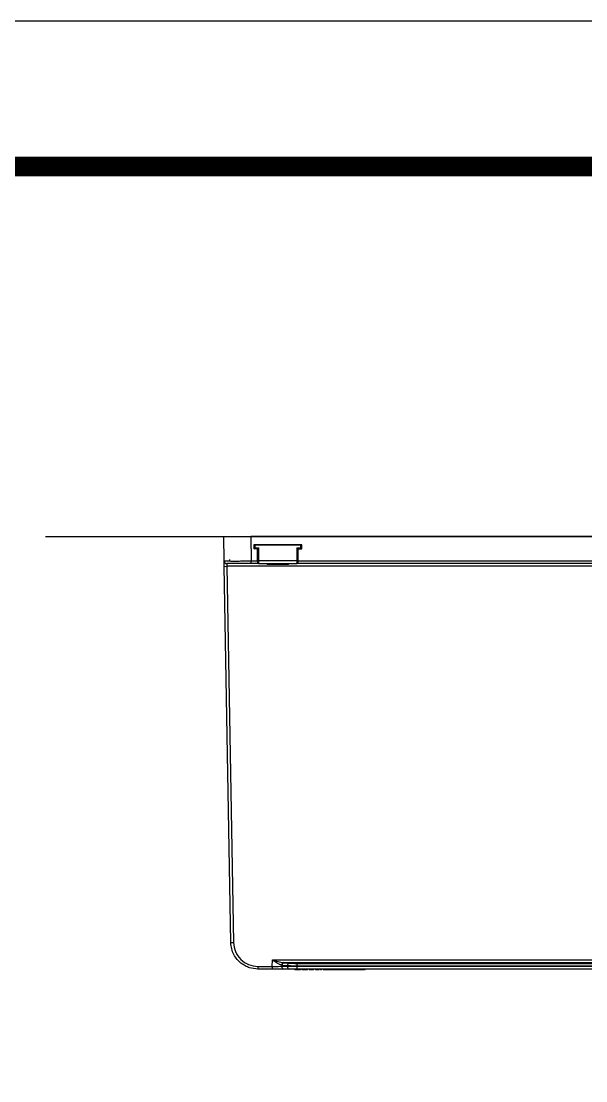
# Model space of a CAD drawing. Extents: x -2463 to 697, y 0 to 2315.
# Drawn here: x -1989.1 to -1780.1, y 1923 to 2315 of the extents above; entities that cross this region are included whole.
import ezdxf

# ---------------------------------------------------------------- set-up
doc = ezdxf.new("R2010")
doc.units = 0
doc.header["$LTSCALE"] = 10
doc.header["$MEASUREMENT"] = 0
doc.layers.get('0').update_dxf_attribs({"linetype": 'CONTINUOUS'})

msp = doc.modelspace()

# ---------------------------------------------------------------- linework, layer by layer
at = {"ltscale": 0.5}
msp.add_line((-1980.13, 2124.32), (-500.29, 2124.32), dxfattribs=at)
at = {"color": 7, "linetype": 'Continuous', "lineweight": 25}
for p, q in [((-1913.98, 2115.3), (-1914.14, 2124.32)), ((-1914.14, 2124.32), (-1904.14, 2124.32)), ((-1904.14, 2124.32), (-1903.98, 2115.3)), ((-1714.77, 2124.32), (-1904.14, 2124.32)), ((-1885.24, 2121.32), (-1903.04, 2121.32)), ((-1903.04, 2121.32), (-1903.04, 2119.77)), ((-1902.91, 2120.11), (-1902.94, 2121.32)), ((-1902.64, 2121.32), (-1902.61, 2120.11)), ((-1902.64, 2121.32), (-1885.64, 2121.32)), ((-1885.66, 2120.11), (-1885.64, 2121.32)), ((-1885.34, 2121.32), (-1885.36, 2120.11)), ((-1885.24, 2119.77), (-1885.24, 2121.32)), ((-1901.64, 2119.77), (-1903.04, 2119.77)), ((-1902.61, 2120.11), (-1901.21, 2120.11)), ((-1902.61, 2119.82), (-1902.61, 2120.11)), ((-1901.51, 2119.82), (-1902.61, 2119.82)), ((-1902.04, 2119.82), (-1902.04, 2119.77)), ((-1901.64, 2119.82), (-1901.64, 2119.77)), ((-1901.64, 2115.3), (-1901.64, 2119.77)), ((-1901.51, 2119.82), (-1901.43, 2115.3)), ((-1901.13, 2115.3), (-1901.21, 2120.11)), ((-1887.06, 2120.11), (-1887.14, 2115.3)), ((-1887.06, 2120.11), (-1885.66, 2120.11)), ((-1886.84, 2115.3), (-1886.76, 2119.82)), ((-1885.66, 2119.82), (-1886.76, 2119.82)), ((-1886.64, 2119.82), (-1886.64, 2119.77)), ((-1886.64, 2115.3), (-1886.64, 2119.77)), ((-1886.64, 2119.77), (-1885.24, 2119.77)), ((-1886.24, 2119.77), (-1886.24, 2119.82)), ((-1885.66, 2120.11), (-1885.66, 2119.82)), ((-1911.51, 1974.14), (-1913.94, 2113.34)), ((-1912.94, 2113.34), (-1910.51, 1974.14)), ((-1696.39, 2113.34), (-1912.94, 2113.34)), ((-1903.98, 2115.3), (-1901.64, 2115.3)), ((-1903.98, 2114.32), (-1903.98, 2115.3)), ((-1901.64, 2114.32), (-1903.98, 2114.32)), ((-1901.64, 2115.3), (-1901.64, 2114.32)), ((-1901.12, 2114.32), (-1901.64, 2114.32)), ((-1887.14, 2115.3), (-1901.13, 2115.3)), ((-1901.12, 2114.32), (-1887.15, 2114.32)), ((-1898.16, 2114.32), (-1898.16, 2114.22)), ((-1898.16, 2114.22), (-1898.14, 2114.22)), ((-1898.14, 2114.22), (-1898.14, 2114.32)), ((-1898.14, 2114.22), (-1897.74, 2114.22)), ((-1897.94, 2114.02), (-1897.96, 2114.02)), ((-1897.74, 2114.02), (-1897.94, 2114.02)), ((-1897.74, 2114.32), (-1897.74, 2114.22)), ((-1897.74, 2114.22), (-1890.54, 2114.22)), ((-1897.74, 2114.02), (-1897.74, 2114.22)), ((-1890.54, 2114.02), (-1897.74, 2114.02)), ((-1890.54, 2114.22), (-1890.54, 2114.32)), ((-1890.54, 2114.02), (-1890.54, 2114.22)), ((-1890.54, 2114.22), (-1890.14, 2114.22)), ((-1890.34, 2114.02), (-1890.54, 2114.02)), ((-1890.31, 2114.02), (-1890.34, 2114.02)), ((-1890.14, 2114.32), (-1890.14, 2114.22)), ((-1890.14, 2114.22), (-1890.11, 2114.22)), ((-1890.11, 2114.22), (-1890.11, 2114.32)), ((-1887.15, 2114.36), (-1887.15, 2114.32)), ((-1886.64, 2114.32), (-1887.15, 2114.32)), ((-1886.64, 2114.32), (-1886.64, 2115.3)), ((-1886.64, 2115.3), (-1696.39, 2115.3)), ((-1696.39, 2114.32), (-1886.64, 2114.32)), ((-1912.37, 2023.2), (-1912.37, 2023.2)), ((-1901.52, 1965.3), (-1896.19, 1965.3)), ((-1901.52, 1965.3), (-1901.52, 1964.32)), ((-1896.19, 1965.3), (-1896.15, 1967.69)), ((-1896.19, 1965.3), (-1896.19, 1964.32)), ((-1896.15, 1967.69), (-1698.64, 1967.69)), ((-1892.65, 1965.69), (-1892.65, 1965.32)), ((-1892.65, 1965.32), (-1890.6, 1965.32)), ((-1890.6, 1965.51), (-1892.54, 1965.68)), ((-1891.84, 1966.67), (-1889.89, 1966.5)), ((-1698.64, 1966.67), (-1891.84, 1966.67)), ((-1890.6, 1965.32), (-1890.6, 1965.51)), ((-1890.6, 1965.32), (-1887.06, 1965.32)), ((-1887.06, 1966.4), (-1887.06, 1965.4)), ((-1887.06, 1966.4), (-1698.64, 1966.4)), ((-1887.06, 1965.4), (-1887.06, 1965.32)), ((-1698.64, 1965.4), (-1887.06, 1965.4)), ((-1887.06, 1965.32), (-1887.06, 1964.32)), ((-1887.06, 1965.32), (-1698.64, 1965.32)), ((-1896.19, 1964.32), (-1901.52, 1964.32)), ((-1891.95, 1964.32), (-1896.19, 1964.32)), ((-1889.89, 1964.32), (-1891.95, 1964.32)), ((-1887.06, 1964.32), (-1889.89, 1964.32)), ((-1887.83, 1964.12), (-1887.83, 1964.02)), ((-1887.72, 1964.02), (-1887.72, 1964.12)), ((-1698.64, 1964.32), (-1887.06, 1964.32)), ((-1886.78, 1964.02), (-1886.78, 1964.12)), ((-1885.72, 1964.02), (-1885.72, 1964.12)), ((-1885.16, 1964.02), (-1885.16, 1964.12)), ((-1884.28, 1964.02), (-1884.28, 1964.12)), ((-1884.06, 1964.12), (-1884.28, 1964.12)), ((-1884.06, 1964.02), (-1884.28, 1964.02)), ((-1884.06, 1964.02), (-1884.06, 1964.12)), ((-1883.19, 1964.02), (-1883.19, 1964.12)), ((-1881.7, 1964.02), (-1881.7, 1964.12)), ((-1880.94, 1964.12), (-1881.7, 1964.12)), ((-1880.94, 1964.02), (-1881.7, 1964.02)), ((-1880.94, 1964.02), (-1880.94, 1964.12)), ((-1880.86, 1964.02), (-1880.86, 1964.12)), ((-1880.22, 1964.12), (-1880.22, 1964.02)), ((-1878.81, 1964.02), (-1878.81, 1964.12)), ((-1878.38, 1964.12), (-1878.38, 1964.02)), ((-1878.05, 1964.02), (-1878.05, 1964.12)), ((-1877.95, 1964.01), (-1877.95, 1964.13)), ((-1877.32, 1964.13), (-1877.32, 1964.01)), ((-1877.21, 1964.02), (-1877.21, 1964.12)), ((-1876.96, 1964.02), (-1876.96, 1964.12)), ((-1876.73, 1964.02), (-1876.73, 1964.12)), ((-1876.72, 1964.02), (-1876.72, 1964.12)), ((-1874.67, 1964.02), (-1874.67, 1964.12)), ((-1874.16, 1964.12), (-1874.67, 1964.12)), ((-1874.16, 1964.02), (-1874.67, 1964.02)), ((-1874.16, 1964.02), (-1874.16, 1964.12)), ((-1873.96, 1964.02), (-1873.96, 1964.12)), ((-1873.8, 1964.01), (-1873.8, 1964.13)), ((-1872.52, 1964.02), (-1872.52, 1964.12)), ((-1872.21, 1964.02), (-1872.21, 1964.12)), ((-1870.45, 1964.02), (-1870.45, 1964.12)), ((-1867.94, 1964.02), (-1867.94, 1964.12)), ((-1866.17, 1964.02), (-1866.17, 1964.12)), ((-1863.31, 1964.02), (-1863.31, 1964.12)), ((-1862.25, 1964.02), (-1862.25, 1964.12)), ((-1862.19, 1964.02), (-1862.19, 1964.12)), ((-1862.08, 1964.02), (-1862.08, 1964.12)), ((-1861.85, 1964.12), (-1862.08, 1964.12)), ((-1861.85, 1964.02), (-1862.08, 1964.02)), ((-1861.85, 1964.02), (-1861.85, 1964.12)), ((-1861.83, 1964.01), (-1861.83, 1964.13))]:
    msp.add_line(p, q, dxfattribs=at)
at = {"ltscale": 0.5}
msp.add_lwpolyline([(-2463, 0), (696.52, 0), (696.52, 2315.04), (-2463, 2315.04)], close=True, dxfattribs=at)
at = {"color": 5, "linetype": 'ByBlock', "lineweight": 200, "const_width": 7.28}
msp.add_lwpolyline([(-2412.19, 99.13), (645.41, 99.13), (645.41, 2261.29), (-2412.19, 2261.29)], close=True, dxfattribs=at)
at = {"color": 7, "linetype": 'Continuous', "lineweight": 25, "flags": 128}
for points in [[(-1913.94, 2113.34), (-1913.95, 2113.72), (-1913.96, 2114.09), (-1913.96, 2114.43), (-1913.97, 2114.73), (-1913.97, 2114.97), (-1913.98, 2115.15), (-1913.98, 2115.26), (-1913.98, 2115.3)], [(-1911.86, 2115.3), (-1911.87, 2115.59), (-1911.87, 2115.82)], [(-1901.4, 2114.51), (-1901.41, 2114.56), (-1901.42, 2114.61)], [(-1886.87, 2114.51), (-1886.86, 2114.56), (-1886.85, 2114.61)], [(-1908.16, 1966.85), (-1908.53, 1967.19), (-1908.54, 1967.2)]]:
    msp.add_lwpolyline(points, dxfattribs=at)
at = {"color": 7, "linetype": 'Continuous', "lineweight": 25}
for centre, radius, start, end in [((-1902.76, 2124.41), 4.3, 268.0019, 271.9981), ((-1902.61, 2120.12), 0.3, 181, 270), ((-1885.51, 2124.41), 4.3, 268.0019, 271.9981), ((-1885.66, 2120.12), 0.3, 270, 359), ((-1912.98, 2115.32), 1, 181, 270), ((-1913.44, 2127.66), 14.34, 268.0016, 271.9984), ((-1901.28, 2119.6), 4.3, 268.0003, 271.9997), ((-1901.12, 2114.62), 0.3, 237.3041, 270), ((-1897.96, 2114.22), 0.2, 180, 270), ((-1897.94, 2114.22), 0.2, 180, 270), ((-1890.34, 2114.22), 0.2, 270, 0), ((-1890.31, 2114.22), 0.2, 270, 0), ((-1887.15, 2114.62), 0.3, 270, 302.7005), ((-1886.99, 2119.6), 4.3, 268.0003, 271.9997), ((-1911.01, 1988.47), 14.33, 268.0009, 271.9991), ((-1891.77, 1965.19), 0.893, 171.9492, 258.5793), ((-1891.64, 1965.72), 1.01, 107.321, 181.628), ((-1892.37, 1967.67), 2, 262.0503, 265), ((-1891.58, 1965.74), 0.964, 105.2908, 183.9738), ((-1889.72, 1965.19), 0.893, 171.9503, 258.5782), ((-1889.64, 1965.57), 0.964, 105.2906, 183.9751)]:
    msp.add_arc(centre, radius, start, end, dxfattribs=at)
for centre, major_axis, ratio, start_param, end_param in [((-1901.21, 2120.12), (0.295, 0.3), 0.008726, 3.150108, 4.70351), ((-1887.06, 2120.12), (-0.295, 0.3), 0.008726, 1.579675, 3.133077), ((-1891.66, 1967.67), (2, 0), 0.5, 4.573641, 4.625123), ((-1887.06, 1966.75), (4, 0), 0.087489, 3.926991, 4.712389)]:
    msp.add_ellipse(centre, major_axis=major_axis, ratio=ratio, start_param=start_param, end_param=end_param, dxfattribs=at)
for points, knots in [([(-1913.98, 2115.3), (-1913.88, 2115.3), (-1913.68, 2115.3), (-1912.45, 2115.3), (-1911.86, 2115.3)], [0, 0, 0, 0, 0.513464, 1, 1, 1, 1]), ([(-1903.98, 2114.32), (-1905.16, 2114.32), (-1907.52, 2114.32), (-1910.49, 2114.32), (-1912.57, 2114.32), (-1912.84, 2114.32), (-1912.98, 2114.32)], [0, 0, 0, 0, 0.25001, 0.5, 0.74999, 1, 1, 1, 1]), ([(-1912.98, 2114.32), (-1912.98, 2114.3), (-1912.97, 2114.28), (-1912.96, 2114.05), (-1912.95, 2113.72), (-1912.95, 2113.47), (-1912.94, 2113.34)], [0, 0, 0, 0, 0.25, 0.5, 0.75, 1, 1, 1, 1]), ([(-1911.86, 2115.3), (-1911.38, 2115.29), (-1910.4, 2115.29), (-1908.49, 2115.3), (-1906.32, 2115.3), (-1904.77, 2115.3), (-1903.98, 2115.3)], [0, 0, 0, 0, 0.240134, 0.486843, 0.74013, 1, 1, 1, 1]), ([(-1901.43, 2115.3), (-1901.43, 2115.21), (-1901.43, 2115.04), (-1901.42, 2114.8), (-1901.42, 2114.67), (-1901.42, 2114.63), (-1901.42, 2114.61)], [0, 0, 0, 0, 0.255075, 0.500038, 0.74516, 1, 1, 1, 1]), ([(-1901.4, 2114.52), (-1901.39, 2114.49), (-1901.36, 2114.43), (-1901.29, 2114.37), (-1901.21, 2114.34), (-1901.15, 2114.34), (-1901.12, 2114.34)], [0, 0, 0, 0, 0.249127, 0.505745, 0.759133, 1, 1, 1, 1]), ([(-1901.12, 2114.32), (-1901.12, 2114.33), (-1901.12, 2114.36), (-1901.12, 2114.59), (-1901.13, 2114.91), (-1901.13, 2115.17), (-1901.13, 2115.3)], [0, 0, 0, 0, 0.25, 0.5, 0.75, 1, 1, 1, 1]), ([(-1887.14, 2115.3), (-1887.14, 2115.17), (-1887.14, 2114.91), (-1887.15, 2114.59), (-1887.15, 2114.39), (-1887.15, 2114.37), (-1887.15, 2114.36)], [0, 0, 0, 0, 0.286145, 0.572289, 0.858435, 1, 1, 1, 1]), ([(-1887.15, 2114.34), (-1887.12, 2114.34), (-1887.07, 2114.34), (-1886.98, 2114.37), (-1886.91, 2114.43), (-1886.88, 2114.49), (-1886.87, 2114.52)], [0, 0, 0, 0, 0.2408733, 0.4942695, 0.7508837, 1, 1, 1, 1]), ([(-1886.85, 2114.61), (-1886.85, 2114.63), (-1886.85, 2114.67), (-1886.85, 2114.8), (-1886.85, 2115.04), (-1886.84, 2115.21), (-1886.84, 2115.3)], [0, 0, 0, 0, 0.255093, 0.499962, 0.74467, 1, 1, 1, 1]), ([(-1901.52, 1964.32), (-1902.55, 1964.41), (-1904.18, 1964.55), (-1906.25, 1965.45), (-1907.83, 1966.48), (-1909.27, 1967.89), (-1910.46, 1969.67), (-1911.31, 1971.8), (-1911.45, 1973.35), (-1911.51, 1974.14)], [0, 0, 0, 0, 0.199901, 0.312576, 0.433528, 0.562751, 0.700242, 0.845993, 1, 1, 1, 1]), ([(-1910.51, 1974.14), (-1910.36, 1972.98), (-1910.06, 1970.65), (-1907.97, 1967.74), (-1905.01, 1965.7), (-1902.68, 1965.43), (-1901.52, 1965.3)], [0, 0, 0, 0, 0.250018, 0.500025, 0.750017, 1, 1, 1, 1]), ([(-1896.19, 1965.3), (-1895.86, 1965.3), (-1895.21, 1965.31), (-1894.27, 1965.31), (-1893.39, 1965.32), (-1892.9, 1965.32), (-1892.65, 1965.32)], [0, 0, 0, 0, 0.250001, 0.5, 0.749999, 1, 1, 1, 1]), ([(-1892.65, 1965.69), (-1892.92, 1965.77), (-1893.46, 1965.92), (-1894.64, 1966.64), (-1895.55, 1967.27), (-1896.15, 1967.69)], [0, 0, 0, 0, 0.249847, 0.500112, 1, 1, 1, 1]), ([(-1896.15, 1967.69), (-1895.43, 1967.47), (-1894, 1967.03), (-1892.62, 1966.8), (-1891.94, 1966.68)], [0, 0, 0, 0, 0.503143, 1, 1, 1, 1]), ([(-1887.06, 1965.4), (-1887.7, 1965.41), (-1888.67, 1965.42), (-1889.84, 1965.46), (-1890.34, 1965.49), (-1890.6, 1965.51)], [0, 0, 0, 0, 0.485043, 0.739045, 1, 1, 1, 1]), ([(-1887.72, 1964.12), (-1887.74, 1964.12), (-1887.77, 1964.12), (-1887.81, 1964.12), (-1887.83, 1964.12), (-1887.83, 1964.12), (-1887.83, 1964.12), (-1887.83, 1964.12), (-1887.83, 1964.12), (-1887.83, 1964.12), (-1887.83, 1964.12), (-1887.83, 1964.12), (-1887.83, 1964.12), (-1887.83, 1964.12), (-1887.83, 1964.12), (-1887.83, 1964.12), (-1887.83, 1964.12)], [0, 0, 0, 0, 0.106889, 0.202765, 0.307746, 0.35603, 0.377922, 0.387696, 0.392029, 0.393938, 0.39478, 0.39515, 0.395314, 0.395388, 0.395442, 1, 1, 1, 1]), ([(-1887.72, 1964.02), (-1887.74, 1964.02), (-1887.77, 1964.02), (-1887.81, 1964.02), (-1887.83, 1964.02), (-1887.83, 1964.02), (-1887.83, 1964.02), (-1887.83, 1964.02), (-1887.83, 1964.02), (-1887.83, 1964.02), (-1887.83, 1964.02), (-1887.83, 1964.02), (-1887.83, 1964.02), (-1887.83, 1964.02), (-1887.83, 1964.02), (-1887.83, 1964.02), (-1887.83, 1964.02)], [0, 0, 0, 0, 0.106889, 0.202765, 0.307746, 0.35603, 0.377922, 0.387696, 0.392029, 0.393938, 0.39478, 0.39515, 0.395314, 0.395388, 0.395442, 1, 1, 1, 1]), ([(-1886.78, 1964.12), (-1886.8, 1964.12), (-1886.85, 1964.12), (-1887.17, 1964.12), (-1887.45, 1964.12), (-1887.72, 1964.12)], [0, 0, 0, 0, 0.0849396, 0.1516403, 1, 1, 1, 1]), ([(-1886.78, 1964.02), (-1886.8, 1964.02), (-1886.85, 1964.02), (-1887.17, 1964.02), (-1887.45, 1964.02), (-1887.72, 1964.02)], [0, 0, 0, 0, 0.0849396, 0.1516403, 1, 1, 1, 1]), ([(-1885.72, 1964.12), (-1885.72, 1964.12), (-1885.72, 1964.12), (-1885.72, 1964.12), (-1885.75, 1964.12), (-1885.91, 1964.12), (-1886.13, 1964.12), (-1886.43, 1964.12), (-1886.66, 1964.12), (-1886.78, 1964.12)], [0, 0, 0, 0, 0.062387, 0.124771, 0.36681, 0.522128, 0.669386, 0.824173, 1, 1, 1, 1]), ([(-1885.72, 1964.02), (-1885.72, 1964.02), (-1885.72, 1964.02), (-1885.72, 1964.02), (-1885.75, 1964.02), (-1885.91, 1964.02), (-1886.13, 1964.02), (-1886.43, 1964.02), (-1886.66, 1964.02), (-1886.78, 1964.02)], [0, 0, 0, 0, 0.062387, 0.124771, 0.36681, 0.522128, 0.669386, 0.824173, 1, 1, 1, 1]), ([(-1884.28, 1964.12), (-1884.39, 1964.12), (-1884.57, 1964.12), (-1884.82, 1964.12), (-1885.02, 1964.12), (-1885.14, 1964.12), (-1885.15, 1964.12), (-1885.16, 1964.12)], [0, 0, 0, 0, 0.221452, 0.403354, 0.564052, 0.760383, 1, 1, 1, 1]), ([(-1884.28, 1964.02), (-1884.39, 1964.02), (-1884.57, 1964.02), (-1884.82, 1964.02), (-1885.02, 1964.02), (-1885.14, 1964.02), (-1885.15, 1964.02), (-1885.16, 1964.02)], [0, 0, 0, 0, 0.221452, 0.403354, 0.564052, 0.760383, 1, 1, 1, 1]), ([(-1883.19, 1964.12), (-1883.19, 1964.12), (-1883.2, 1964.12), (-1883.29, 1964.12), (-1883.46, 1964.12), (-1883.73, 1964.12), (-1883.94, 1964.12), (-1884.06, 1964.12)], [0, 0, 0, 0, 0.206681, 0.378706, 0.537144, 0.742123, 1, 1, 1, 1]), ([(-1883.19, 1964.02), (-1883.19, 1964.02), (-1883.2, 1964.02), (-1883.29, 1964.02), (-1883.46, 1964.02), (-1883.73, 1964.02), (-1883.94, 1964.02), (-1884.06, 1964.02)], [0, 0, 0, 0, 0.206681, 0.378706, 0.537144, 0.742123, 1, 1, 1, 1]), ([(-1881.7, 1964.12), (-1881.8, 1964.12), (-1881.98, 1964.12), (-1882.23, 1964.12), (-1882.41, 1964.12), (-1882.58, 1964.12), (-1882.56, 1964.12), (-1882.57, 1964.12), (-1882.57, 1964.12), (-1882.57, 1964.12)], [0, 0, 0, 0, 0.1206617, 0.2205288, 0.3076289, 0.3936868, 0.5995655, 0.8190955, 1, 1, 1, 1]), ([(-1881.7, 1964.02), (-1881.8, 1964.02), (-1881.98, 1964.02), (-1882.23, 1964.02), (-1882.41, 1964.02), (-1882.58, 1964.02), (-1882.56, 1964.02), (-1882.57, 1964.02), (-1882.57, 1964.02), (-1882.57, 1964.02)], [0, 0, 0, 0, 0.140675, 0.257107, 0.358654, 0.458986, 0.699014, 0.954956, 1, 1, 1, 1]), ([(-1880.86, 1964.12), (-1880.88, 1964.12), (-1880.9, 1964.12), (-1880.93, 1964.12), (-1880.94, 1964.12)], [0, 0, 0, 0, 0.5596061, 1, 1, 1, 1]), ([(-1880.86, 1964.02), (-1880.88, 1964.02), (-1880.9, 1964.02), (-1880.93, 1964.02), (-1880.94, 1964.02)], [0, 0, 0, 0, 0.5596061, 1, 1, 1, 1]), ([(-1878.81, 1964.12), (-1878.97, 1964.12), (-1879.23, 1964.12), (-1879.52, 1964.12), (-1879.65, 1964.12), (-1879.7, 1964.12), (-1879.75, 1964.12), (-1879.78, 1964.12), (-1879.8, 1964.12), (-1879.79, 1964.12), (-1879.79, 1964.12), (-1879.79, 1964.12), (-1879.79, 1964.12), (-1879.79, 1964.12), (-1879.79, 1964.12), (-1879.79, 1964.12), (-1879.81, 1964.12), (-1879.83, 1964.12), (-1879.89, 1964.12), (-1880, 1964.12), (-1880.12, 1964.12), (-1880.18, 1964.12), (-1880.2, 1964.12), (-1880.22, 1964.12), (-1880.22, 1964.12), (-1880.22, 1964.12), (-1880.22, 1964.12), (-1880.22, 1964.12), (-1880.22, 1964.12), (-1880.22, 1964.12), (-1880.22, 1964.12), (-1880.22, 1964.12), (-1880.22, 1964.12), (-1880.22, 1964.12), (-1880.22, 1964.12), (-1880.22, 1964.12), (-1880.22, 1964.12)], [0, 0, 0, 0, 0.081729, 0.132911, 0.14468, 0.154318, 0.162523, 0.176656, 0.190904, 0.268368, 0.380624, 0.479409, 0.522875, 0.53995, 0.557026, 0.562658, 0.568254, 0.57386, 0.579456, 0.603778, 0.62875, 0.634583, 0.640286, 0.64657, 0.649347, 0.650577, 0.651121, 0.651362, 0.651467, 0.651514, 0.651534, 0.651543, 0.651548, 0.65155, 0.944248, 1, 1, 1, 1]), ([(-1878.81, 1964.02), (-1878.97, 1964.02), (-1879.23, 1964.02), (-1879.52, 1964.02), (-1879.65, 1964.02), (-1879.7, 1964.02), (-1879.75, 1964.02), (-1879.78, 1964.02), (-1879.8, 1964.02), (-1879.79, 1964.02), (-1879.79, 1964.02), (-1879.79, 1964.02), (-1879.79, 1964.02), (-1879.79, 1964.02), (-1879.79, 1964.02), (-1879.79, 1964.02), (-1879.81, 1964.02), (-1879.83, 1964.02), (-1879.89, 1964.02), (-1880, 1964.02), (-1880.12, 1964.02), (-1880.18, 1964.02), (-1880.2, 1964.02), (-1880.22, 1964.02), (-1880.22, 1964.02), (-1880.22, 1964.02), (-1880.22, 1964.02), (-1880.22, 1964.02), (-1880.22, 1964.02), (-1880.22, 1964.02), (-1880.22, 1964.02), (-1880.22, 1964.02), (-1880.22, 1964.02), (-1880.22, 1964.02), (-1880.22, 1964.02), (-1880.22, 1964.02), (-1880.22, 1964.02)], [0, 0, 0, 0, 0.081729, 0.132911, 0.14468, 0.154318, 0.162523, 0.176656, 0.190904, 0.268368, 0.380624, 0.479409, 0.522875, 0.53995, 0.557026, 0.562658, 0.568254, 0.57386, 0.579456, 0.603778, 0.62875, 0.634583, 0.640286, 0.64657, 0.649347, 0.650577, 0.651121, 0.651362, 0.651467, 0.651514, 0.651534, 0.651543, 0.651548, 0.65155, 0.944248, 1, 1, 1, 1]), ([(-1878.05, 1964.12), (-1878.13, 1964.12), (-1878.21, 1964.12), (-1878.32, 1964.12), (-1878.35, 1964.12), (-1878.37, 1964.12), (-1878.38, 1964.12), (-1878.38, 1964.12), (-1878.38, 1964.12), (-1878.38, 1964.12), (-1878.38, 1964.12), (-1878.38, 1964.12), (-1878.38, 1964.12), (-1878.38, 1964.12), (-1878.38, 1964.12), (-1878.38, 1964.12), (-1878.38, 1964.12), (-1878.38, 1964.12)], [0, 0, 0, 0, 0.251553, 0.30385, 0.351139, 0.402444, 0.425005, 0.434928, 0.439296, 0.441217, 0.442062, 0.442434, 0.442597, 0.442668, 0.4427, 0.442726, 1, 1, 1, 1]), ([(-1878.05, 1964.02), (-1878.13, 1964.02), (-1878.21, 1964.02), (-1878.32, 1964.02), (-1878.35, 1964.02), (-1878.37, 1964.02), (-1878.38, 1964.02), (-1878.38, 1964.02), (-1878.38, 1964.02), (-1878.38, 1964.02), (-1878.38, 1964.02), (-1878.38, 1964.02), (-1878.38, 1964.02), (-1878.38, 1964.02), (-1878.38, 1964.02), (-1878.38, 1964.02), (-1878.38, 1964.02), (-1878.38, 1964.02)], [0, 0, 0, 0, 0.251553, 0.30385, 0.351139, 0.402444, 0.425005, 0.434928, 0.439296, 0.441217, 0.442062, 0.442434, 0.442597, 0.442668, 0.4427, 0.442726, 1, 1, 1, 1]), ([(-1877.95, 1964.12), (-1877.95, 1964.12), (-1877.95, 1964.12), (-1877.98, 1964.12), (-1878.01, 1964.12), (-1878.04, 1964.12), (-1878.05, 1964.12)], [0, 0, 0, 0, 0.256285, 0.500099, 0.743871, 1, 1, 1, 1]), ([(-1877.95, 1964.02), (-1877.95, 1964.02), (-1877.95, 1964.02), (-1877.98, 1964.02), (-1878.01, 1964.02), (-1878.04, 1964.02), (-1878.05, 1964.02)], [0, 0, 0, 0, 0.256285, 0.500099, 0.743871, 1, 1, 1, 1]), ([(-1877.21, 1964.12), (-1877.24, 1964.12), (-1877.3, 1964.12), (-1877.31, 1964.12), (-1877.32, 1964.12)], [0, 0, 0, 0, 0.531289, 1, 1, 1, 1]), ([(-1877.21, 1964.02), (-1877.24, 1964.02), (-1877.3, 1964.02), (-1877.31, 1964.02), (-1877.32, 1964.02)], [0, 0, 0, 0, 0.531289, 1, 1, 1, 1]), ([(-1876.96, 1964.12), (-1877.01, 1964.12), (-1877.1, 1964.12), (-1877.18, 1964.12), (-1877.21, 1964.12)], [0, 0, 0, 0, 0.542099, 1, 1, 1, 1]), ([(-1876.96, 1964.02), (-1877.01, 1964.02), (-1877.1, 1964.02), (-1877.18, 1964.02), (-1877.21, 1964.02)], [0, 0, 0, 0, 0.542099, 1, 1, 1, 1]), ([(-1876.76, 1964.12), (-1876.79, 1964.12), (-1876.85, 1964.12), (-1876.92, 1964.12), (-1876.96, 1964.12)], [0, 0, 0, 0, 0.489208, 1, 1, 1, 1]), ([(-1876.76, 1964.02), (-1876.79, 1964.02), (-1876.85, 1964.02), (-1876.92, 1964.02), (-1876.96, 1964.02)], [0, 0, 0, 0, 0.489208, 1, 1, 1, 1]), ([(-1876.72, 1964.12), (-1876.72, 1964.12), (-1876.73, 1964.12), (-1876.73, 1964.12), (-1876.73, 1964.12)], [0, 0, 0, 0, 0.560576, 1, 1, 1, 1]), ([(-1876.72, 1964.02), (-1876.72, 1964.02), (-1876.73, 1964.02), (-1876.73, 1964.02), (-1876.73, 1964.02)], [0, 0, 0, 0, 0.560576, 1, 1, 1, 1]), ([(-1874.67, 1964.12), (-1874.93, 1964.12), (-1875.41, 1964.12), (-1876.02, 1964.12), (-1876.46, 1964.12), (-1876.63, 1964.12), (-1876.72, 1964.12)], [0, 0, 0, 0, 0.323196, 0.600127, 0.800172, 1, 1, 1, 1]), ([(-1874.67, 1964.02), (-1874.93, 1964.02), (-1875.41, 1964.02), (-1876.02, 1964.02), (-1876.46, 1964.02), (-1876.63, 1964.02), (-1876.72, 1964.02)], [0, 0, 0, 0, 0.323196, 0.600127, 0.800172, 1, 1, 1, 1]), ([(-1875.6, 1964.12), (-1875.69, 1964.12), (-1875.85, 1964.12), (-1876, 1964.12), (-1876.07, 1964.12)], [0, 0, 0, 0, 0.554401, 1, 1, 1, 1]), ([(-1875.6, 1964.02), (-1875.69, 1964.02), (-1875.85, 1964.02), (-1876, 1964.02), (-1876.07, 1964.02)], [0, 0, 0, 0, 0.554401, 1, 1, 1, 1]), ([(-1872.52, 1964.12), (-1872.82, 1964.12), (-1873.36, 1964.12), (-1873.91, 1964.12), (-1874.16, 1964.12)], [0, 0, 0, 0, 0.54971, 1, 1, 1, 1]), ([(-1872.52, 1964.02), (-1872.82, 1964.02), (-1873.36, 1964.02), (-1873.91, 1964.02), (-1874.16, 1964.02)], [0, 0, 0, 0, 0.54971, 1, 1, 1, 1]), ([(-1873.96, 1964.12), (-1873.99, 1964.12), (-1874.04, 1964.12), (-1874.1, 1964.12), (-1874.13, 1964.12)], [0, 0, 0, 0, 0.560623, 1, 1, 1, 1]), ([(-1873.96, 1964.02), (-1873.99, 1964.02), (-1874.04, 1964.02), (-1874.1, 1964.02), (-1874.13, 1964.02)], [0, 0, 0, 0, 0.560668, 1, 1, 1, 1]), ([(-1872.21, 1964.12), (-1872.27, 1964.12), (-1872.37, 1964.12), (-1872.48, 1964.12), (-1872.52, 1964.12)], [0, 0, 0, 0, 0.559889, 1, 1, 1, 1]), ([(-1872.21, 1964.02), (-1872.27, 1964.02), (-1872.37, 1964.02), (-1872.48, 1964.02), (-1872.52, 1964.02)], [0, 0, 0, 0, 0.559889, 1, 1, 1, 1]), ([(-1870.45, 1964.12), (-1870.77, 1964.12), (-1871.35, 1964.12), (-1871.95, 1964.12), (-1872.21, 1964.12)], [0, 0, 0, 0, 0.559107, 1, 1, 1, 1]), ([(-1870.45, 1964.02), (-1870.77, 1964.02), (-1871.35, 1964.02), (-1871.95, 1964.02), (-1872.21, 1964.02)], [0, 0, 0, 0, 0.559107, 1, 1, 1, 1]), ([(-1867.94, 1964.12), (-1868.42, 1964.12), (-1869.27, 1964.12), (-1870.09, 1964.12), (-1870.45, 1964.12)], [0, 0, 0, 0, 0.563195, 1, 1, 1, 1]), ([(-1867.94, 1964.02), (-1868.42, 1964.02), (-1869.27, 1964.02), (-1870.09, 1964.02), (-1870.45, 1964.02)], [0, 0, 0, 0, 0.563195, 1, 1, 1, 1]), ([(-1866.17, 1964.12), (-1866.51, 1964.12), (-1867.1, 1964.12), (-1867.69, 1964.12), (-1867.94, 1964.12)], [0, 0, 0, 0, 0.576829, 1, 1, 1, 1]), ([(-1866.17, 1964.02), (-1866.51, 1964.02), (-1867.1, 1964.02), (-1867.69, 1964.02), (-1867.94, 1964.02)], [0, 0, 0, 0, 0.576829, 1, 1, 1, 1]), ([(-1863.31, 1964.12), (-1863.53, 1964.12), (-1863.98, 1964.12), (-1864.96, 1964.12), (-1865.71, 1964.12), (-1866.17, 1964.12)], [0, 0, 0, 0, 0.2936259, 0.5726162, 1, 1, 1, 1]), ([(-1863.31, 1964.02), (-1863.53, 1964.02), (-1863.98, 1964.02), (-1864.96, 1964.02), (-1865.71, 1964.02), (-1866.17, 1964.02)], [0, 0, 0, 0, 0.2936259, 0.5726162, 1, 1, 1, 1]), ([(-1862.25, 1964.12), (-1862.34, 1964.12), (-1862.5, 1964.12), (-1863.07, 1964.12), (-1863.31, 1964.12)], [0, 0, 0, 0, 0.588254, 1, 1, 1, 1]), ([(-1862.25, 1964.02), (-1862.34, 1964.02), (-1862.5, 1964.02), (-1863.07, 1964.02), (-1863.31, 1964.02)], [0, 0, 0, 0, 0.588254, 1, 1, 1, 1])]:
    msp.add_open_spline(points, degree=3, knots=knots, dxfattribs=at)

doc.saveas('drawing.dxf')
